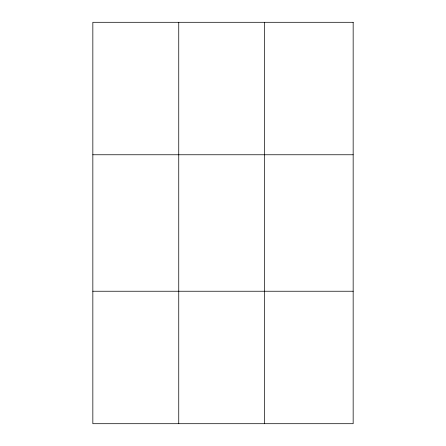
<?xml version="1.0" encoding="UTF-8"?>
<svg xmlns="http://www.w3.org/2000/svg" width="446" height="446" viewBox="0 0 446 446"><rect width="100%" height="100%" fill="white"/><g stroke="black" fill="none" stroke-linecap="round" stroke-linejoin="round"><path stroke-width="0.67" d="M178.746 22.3L178.746 423.7M264.651 22.3L264.651 423.7M92.84 154.762L353.16 154.762M92.84 291.238L353.16 291.238M353.16 22.3L353.16 423.7L92.84 423.7L92.84 22.3L353.16 22.3"/></g></svg>
